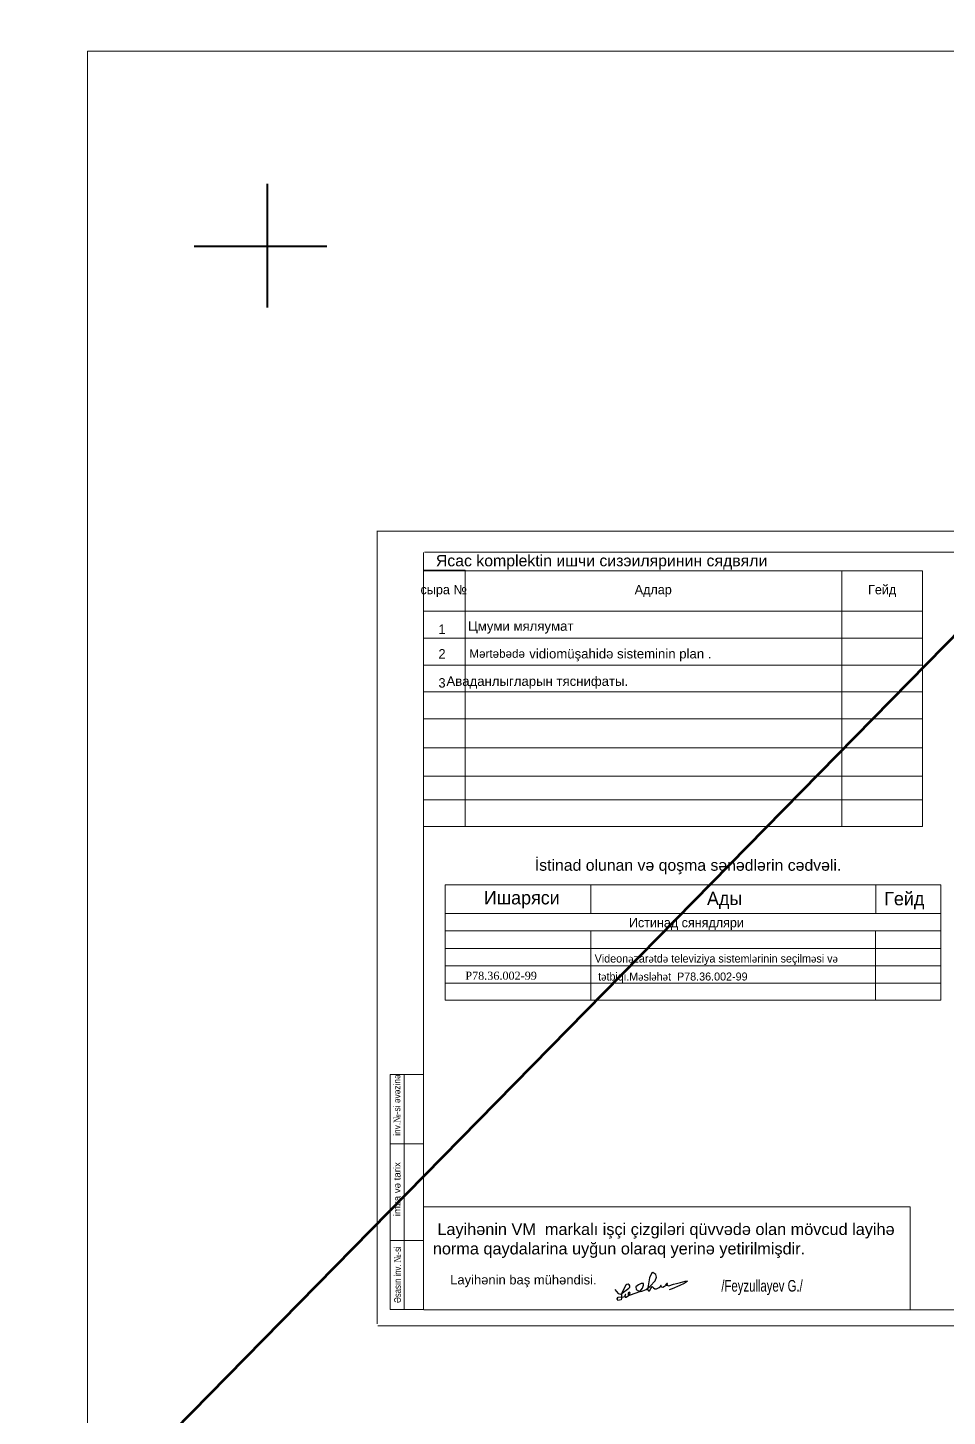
# Model space of a CAD drawing. Header units: millimetres. Extents: x 120281 to 1416367021, y -641565767 to 918373.
# Drawn here: x 729502 to 763601, y 131116 to 182598 of the extents above; entities that cross this region are included whole.
import ezdxf

# ---------------------------------------------------------------- set-up
doc = ezdxf.new("R2010")
doc.units = ezdxf.units.MM
for name, color, linetype, lineweight in [('0_Ном._пера__21', 7, 'Continuous', 35), ('cədvəl xətti-15', 7, 'Continuous', 15), ('Künc ştampının yazısı', 7, 'Continuous', 13), ('Layer2', 7, 'Continuous', 13), ('Yazı', 7, 'Continuous', 15), ('Йїейбїбйещ_Pen_No__255', 7, 'Continuous', 13), ('окна', 150, 'Continuous', 15)]:
    doc.layers.add(name, color=color, linetype=linetype, lineweight=lineweight)
doc.styles.add('ARİAL', font='arial.ttf')
doc.styles.add('AZ  LAT', font='timlat.ttf')
doc.styles.add('eeee', font='az97l01.TTF')
doc.styles.add('Segoe UI Light', font='segoeuil.ttf', dxfattribs={"width": 0.7})
doc.styles.get("Standard").update_dxf_attribs({"font": 'arial.ttf'})
doc.styles.add('Times New Roman', font='times.ttf', dxfattribs={"height": 300})

msp = doc.modelspace()

# ---------------------------------------------------------------- linework, layer by layer
at = {"color": 244, "lineweight": 53, "true_color": 0x991b1e}
msp.add_line((821019.80571, 218271.74155), (626300.78552, 19949.20754), dxfattribs=at)
at = {"lineweight": 0}
for p, q in [((742452.60589, 163927.06566), (784350.13443, 163927.06566)), ((742461.64865, 134545.40565), (742461.64865, 163927.06566)), ((744179.38905, 135071.62869), (744179.38905, 163136.72376)), ((744179.38905, 163136.72376), (744179.38905, 162484.29861)), ((783596.8004, 163155.5836), (744213.47599, 163155.5836)), ((744179.38905, 162484.29861), (745723.97203, 162484.29861)), ((745723.97203, 162484.29861), (745723.97203, 152976.13942)), ((744196.40635, 135064.08183), (783596.8004, 135064.08183)), ((742479.80679, 134466.93262), (784349.80679, 134466.93262))]:
    msp.add_line(p, q, dxfattribs=at)
at = {"color": 7, "lineweight": 0}
for p, q in [((744209.07532, 162464.2431), (762686.04697, 162464.2431)), ((759689.7813, 152976.13942), (759689.7813, 162464.2431)), ((762686.04697, 162464.2431), (762686.04697, 152976.13942)), ((744209.07532, 160966.11026), (762686.04697, 160966.11026)), ((744209.07532, 159967.42599), (762686.04697, 159967.42599)), ((744209.07532, 158968.67076), (762686.04697, 158968.67076)), ((744209.07532, 157969.91554), (762686.04697, 157969.91554)), ((744209.07532, 156971.16031), (762686.04697, 156971.16031)), ((744209.07532, 156971.08936), (762686.04697, 156971.08936)), ((744209.07532, 155900.26951), (762686.04697, 155900.26951)), ((744209.07532, 154846.90644), (762686.04697, 154846.90644)), ((744209.07532, 153974.89464), (762686.04697, 153974.89464)), ((744209.07532, 152976.13942), (762686.04697, 152976.13942))]:
    msp.add_line(p, q, dxfattribs=at)
at = {"color": 0, "lineweight": 0, "ltscale": 2}
for p, q in [((744979.72791, 150813.62181), (744979.72791, 146543.22352)), ((763369.32618, 150813.62181), (763369.32618, 146543.22352)), ((762225.78594, 138878.19949), (744192.95719, 138878.19949)), ((762225.78594, 135051.9133), (762225.78594, 138878.19949)), ((762225.78594, 138878.19949), (762225.78594, 138878.19949))]:
    msp.add_line(p, q, dxfattribs=at)
at = {"layer": '0_Ном._пера__21', "color": 5, "linetype": 'Continuous', "lineweight": 30, "flags": 128}
msp.add_lwpolyline([(751277.84735, 135817.17576), (751398.98501, 135664.67142), (751500.74537, 135641.20341), (751797.53439, 135864.77497, 1.2496403785), (751684.05294, 135971.14024, 0.0792582279), (751521.61921, 135629.46944), (751521.61921, 135483.44624), (751505.96376, 135428.68756), (751384.6342, 135407.82708), (751354.62807, 135469.10467), (751402.89891, 135531.68606), (751597.28706, 135548.63516), (751641.369, 135559.95267), (751683.33791, 135625.42292), (751668.19867, 135635.12775), (751639.14253, 135589.80105), (751662.8652, 135531.30937), (751699.20412, 135531.30937), (751821.67658, 135619.28108), (751837.22826, 135681.44781), (751814.30997, 135713.34911), (751772.13072, 135683.04702), (751762.74381, 135629.09688), (751787.55117, 135594.76887), (751858.50951, 135611.93287), (752195.24967, 135745.09685), (752305.20417, 135869.3701), (752343.16463, 135976.63753), (752335.03753, 136041.01235), (752249.2783, 136041.01235), (752148.11334, 135993.28505), (752048.87607, 135911.19538), (752070.22842, 135815.99201), (752145.78327, 135765.10746), (752237.59387, 135741.62694), (752311.14198, 135762.62712), (752436.03181, 135818.01204), (752588.38162, 135941.38842), (752770.93869, 136138.26554), (752819.533, 136269.51698), (752790.63905, 136371.89311), (752688.19697, 136444.08142), (752630.40906, 136412.58111), (752556.86094, 136249.8293), (752510.89335, 135946.63848), (752491.22247, 135816.89418), (752518.77352, 135766.82398), (752559.48767, 135766.82398), (752614.64872, 135853.44992), (752662.83715, 135929.12592), (752703.95731, 135878.38773), (752755.17835, 135844.26235), (752824.78645, 135844.26235), (752922.85219, 135894.53078), (752993.59746, 135945.50037), (752983.72605, 135980.02815), (752963.1606, 135952.07711), (752998.53316, 135909.32846), (753060.22967, 135899.46334), (753114.52255, 135932.34694), (753231.33457, 136001.40251), (753231.33457, 136031.81982), (753201.72021, 136031.81982), (753154.00831, 135982.49443), (753282.33703, 135947.14455), (753449.13012, 136006.7309), (753562.05171, 136042.7943), (753705.66632, 136078.26241), (753883.27782, 136122.12665), (753973.91194, 136122.12665), (753923.56425, 136087.33561), (753849.8361, 136036.38832), (753689.98419, 135966.90908), (753397.00334, 135835.55998), (753284.80718, 135805.2206)], format="xyb", dxfattribs=at)
at = {"layer": 'cədvəl xətti-15', "lineweight": 0}
for points in [[(744175.2083, 143783.64212), (742945.62208, 143783.64212), (742945.62208, 135073.63393), (744175.2083, 135073.63393)], [(743458.01936, 143783.64212), (743458.01936, 135073.63393)], [(742945.62208, 141221.87916), (744175.20831, 141221.87916)], [(742945.62208, 137635.40331), (744175.2083, 137635.40331)]]:
    msp.add_lwpolyline(points, dxfattribs=at)
at = {"layer": 'Layer2', "color": 1, "lineweight": 40}
for p, q in [((738379.14128, 176807.60814), (738379.14128, 172229.53569)), ((735667.76948, 174503.00781), (740591.8441, 174503.00781))]:
    msp.add_line(p, q, dxfattribs=at)
at = {"layer": 'Layer2', "color": 2}
msp.add_lwpolyline([(731711.68927, 181726.38343), (798449.23806, 181726.38343), (798449.23806, 56282.72567), (731711.68927, 56282.72567)], close=True, dxfattribs=at)
at = {"layer": 'окна', "color": 0, "lineweight": 0, "ltscale": 2}
for p, q in [((744979.72791, 150813.62181), (763369.32618, 150813.62181)), ((750379.07002, 150813.62181), (750379.07002, 149755.0284)), ((760953.66653, 150813.62181), (760953.66653, 149755.0284)), ((744979.72791, 149755.0284), (763369.32618, 149755.0284)), ((744979.72791, 149108.90738), (763369.32618, 149108.90738)), ((750379.07002, 149108.90738), (750379.07002, 146543.22352)), ((760946.04949, 149108.90738), (760946.04949, 146543.22352)), ((744979.72791, 148462.78636), (763369.32618, 148462.78636)), ((744979.72791, 147816.66534), (763369.32618, 147816.66534)), ((744979.72791, 147170.54432), (763369.32618, 147170.54432)), ((744979.72791, 146543.22352), (763369.32618, 146543.22352)), ((762225.78594, 138878.19949), (762225.78594, 135051.9133))]:
    msp.add_line(p, q, dxfattribs=at)

# ---------------------------------------------------------------- texts
at = {"color": 0, "lineweight": 0, "style": 'eeee'}
msp.add_text('Истинад сянядляри', height=347.9113187, dxfattribs=at).set_placement((751796.30373, 149245.45947))
at = {"color": 7, "lineweight": 0, "attachment_point": 5}
for s, insert, char_height, width, style in [('{\\fArial Az Lat|b0|i0|c204|p34;Ясас komplektin ишчи cизэиляринин cядвяли}', (750783.43217, 162777.61153), 420.262019, 11791.1284932, 'ARİAL'), ('{\\fAz Tms 97 Lat|b0|i0|c204|p18;сыра №}', (744928.43779, 161715.17668), 349.5643285, 13982.5731403, 'AZ  LAT'), ('{\\fAz Tms 97 Lat|b0|i0|c204|p18;Адлар}', (752698.49473, 161715.17668), 349.5643285, 13982.5731403, 'AZ  LAT'), ('{\\fAz Tms 97 Lat|b0|i0|c204|p18;Гейд}', (761187.91414, 161715.17668), 349.5643285, 13982.5731403, 'AZ  LAT'), ('{\\fAz Tms 97 Lat|b0|i0|c204|p18;1}', (744865.64941, 160297.81408), 349.5643285, 13982.5731403, 'AZ  LAT'), ('\\A1;{\\fArial Az Lat|b0|i0|c204|p34;Цмуми мяляумат}', (747784.91866, 160362.20131), 349.5643285, 12044.2006123, 'ARİAL'), ('{\\fAz Tms 97 Lat|b0|i0|c204|p18;2}', (744865.64941, 159384.11056), 349.5643285, 13982.5731403, 'AZ  LAT'), ('{\\fAz Tms 97 Lat|b0|i0|c204|p18;3}', (744865.64941, 158305.05875), 349.5643285, 13982.5731403, 'AZ  LAT'), ('\\A1;{\\fArial (Azeri Lat)|b0|i0|c204|p34;Аваданлыгларын тяснифаты.}', (748399.40522, 158318.48989), 349.5643285, 12953.1442374, 'ARİAL')]:
    msp.add_mtext(s, dxfattribs=dict(at, insert=insert, char_height=char_height, width=width, style=style))
at = {"lineweight": 0, "char_height": 298.20970173, "width": 10487.0411773, "attachment_point": 1, "style": 'eeee'}
for s, insert in [('Videon{\\fTimes New Roman|b0|i0|c238|p18;ə}zar{\\fTimes New Roman|b0|i0|c238|p18;ə}td{\\fTimes New Roman|b0|i0|c238|p18;ə\\fAz Tms 97 Lat|b0|i0|c238|p18; }televiziya{\\fAz Tms 97 Lat|b0|i0|c238|p18; }sisteml{\\fTimes New Roman|b0|i0|c238|p18;ə}rinin{\\fAz Tms 97 Lat|b0|i0|c238|p18; }seçilm{\\fTimes New Roman|b0|i0|c238|p18;ə}si{\\fAz Tms 97 Lat|b0|i0|c238|p18; }v{\\fTimes New Roman|b0|i0|c238|p18;ə\\fAz Tms 97 Lat|b0|i0|c238|p18; }', (750525.86662, 148236.53739)), ('t{\\fTimes New Roman|b0|i0|c238|p18;ə}tbiqi.M{\\fTimes New Roman|b0|i0|c238|p18;ə}sl{\\fTimes New Roman|b0|i0|c238|p18;ə}h{\\fTimes New Roman|b0|i0|c238|p18;ə}t{\\fAz Tms 97 Lat|b0|i0|c238|p18;  }P78.36.002-99', (750653.21231, 147568.6305))]:
    msp.add_mtext(s, dxfattribs=dict(at, insert=insert))
at = {"lineweight": 0, "insert": (745729.54115, 147598.77832), "char_height": 298.2097017, "width": 4647.5590885, "attachment_point": 1}
msp.add_mtext('{\\fTimes New Roman|b0|i0|c238|p18;P78.36.002-99}', dxfattribs=at)
at = {"color": 0, "lineweight": 0, "ltscale": 2, "attachment_point": 1, "style": 'ARİAL'}
for s, insert, char_height, width in [(' \\P Layihənin {\\fArial|b0|i0|c238|p34;VM}  markalı işçi çizgiləri qüvvədə olan mövcud layihə norma qaydalarina uyğun olaraq yerinə yetirilmişdir. ', (744525.28053, 138986.59379), 431.63717943, 18335.4821566), (' \\P {\\H0.47683x;Layihənin baş mühəndisi.}', (744887.74578, 137552.16455), 722.3939847, 25431.4186148)]:
    msp.add_mtext(s, dxfattribs=dict(at, insert=insert, char_height=char_height, width=width))
at = {"layer": 'cədvəl xətti-15', "lineweight": 0, "attachment_point": 1, "rotation": 90, "style": 'Times New Roman'}
for s, insert, char_height in [('\\A1;{\\f@Arial Unicode MS|b0|i0|c0|p34;\\W0.9;inv.\\fTimes New Roman|b0|i0|c204|p18;№\\f@Arial Unicode MS|b0|i0|c238|p34;-si\\f@Arial Unicode MS|b0|i0|c0|p34; əvəzi\\f@Arial Unicode MS|b0|i0|c238|p34;nə}', (743073.33438, 141514.20187), 245.92955225), ('\\A1;{\\f@Arial Unicode MS|b0|i0|c0|p34;imza və tarix}', (743068.58079, 138530.43947), 256.1766169), ('\\A1;{\\f@Arial Unicode MS|b0|i0|c0|p34;\\W0.8;Ə\\f@Arial Unicode MS|b0|i0|c238|p34;sasın\\f@Arial Unicode MS|b0|i0|c0|p34; inv.\\fTimes New Roman|b0|i0|c204|p18; №\\f@Arial Unicode MS|b0|i0|c238|p34;-si\\f@Arial Unicode MS|b0|i0|c0|p34; }', (743087.11891, 135316.42231), 256.17661693)]:
    msp.add_mtext(s, dxfattribs=dict(at, insert=insert, char_height=char_height))
at = {"layer": 'Künc ştampının yazısı', "color": 1, "lineweight": 0, "insert": (751410.79166, 159335.4039), "char_height": 349.56432851, "width": 11334.2424289, "attachment_point": 5, "style": 'ARİAL'}
msp.add_mtext('{\\fArial|b0|i0|c238|p34;\\C7; vidiomüşahidə sisteminin\\fArial|b0|i0|c204|p34; plan \\fArial|b0|i0|c238|p34;.}', dxfattribs=at)
at = {"layer": 'Künc ştampının yazısı', "insert": (754432.90502, 135606.39303), "char_height": 329.8331264, "attachment_point": 7, "style": 'Segoe UI Light'}
msp.add_mtext('{\\f@Arial Unicode MS|b0|i0|c238|p34; \\H1.3052x;      /Feyzullayev G./}', dxfattribs=at)
at = {"layer": 'Yazı', "color": 0, "lineweight": 25, "insert": (743439.64488, 159390.09521), "char_height": 309.1142827, "width": 6940.1619107, "attachment_point": 4}
msp.add_mtext('\\pxqc;{\\fArial|b0|i0|c238|p34;Mərtəbədə }', dxfattribs=at)
at = {"layer": 'Йїейбїбйещ_Pen_No__255', "color": 7, "linetype": 'Continuous', "lineweight": 0, "insert": (753989.79876, 151211.29958), "char_height": 340.7235256, "width": 17072.7937772, "attachment_point": 8, "line_spacing_factor": 1.031546, "style": 'ARİAL'}
msp.add_mtext('\\A1;\\pxqc;\\P{\\fArial|b0|i0|c238|p34;\\H1.2312x;İstinad olunan və qoşma sənədlərin cədvəli.}', dxfattribs=at)
at = {"layer": 'окна', "color": 0, "lineweight": 0, "ltscale": 2, "style": 'eeee'}
for s, p in [('Ишаряси', (746417.12286, 150093.65007)), ('Ады', (754691.38549, 150066.80056)), ('     Гейд', (760341.20109, 150060.31647))]:
    msp.add_text(s, height=497.01617, dxfattribs=at).set_placement(p)

doc.saveas('drawing.dxf')
